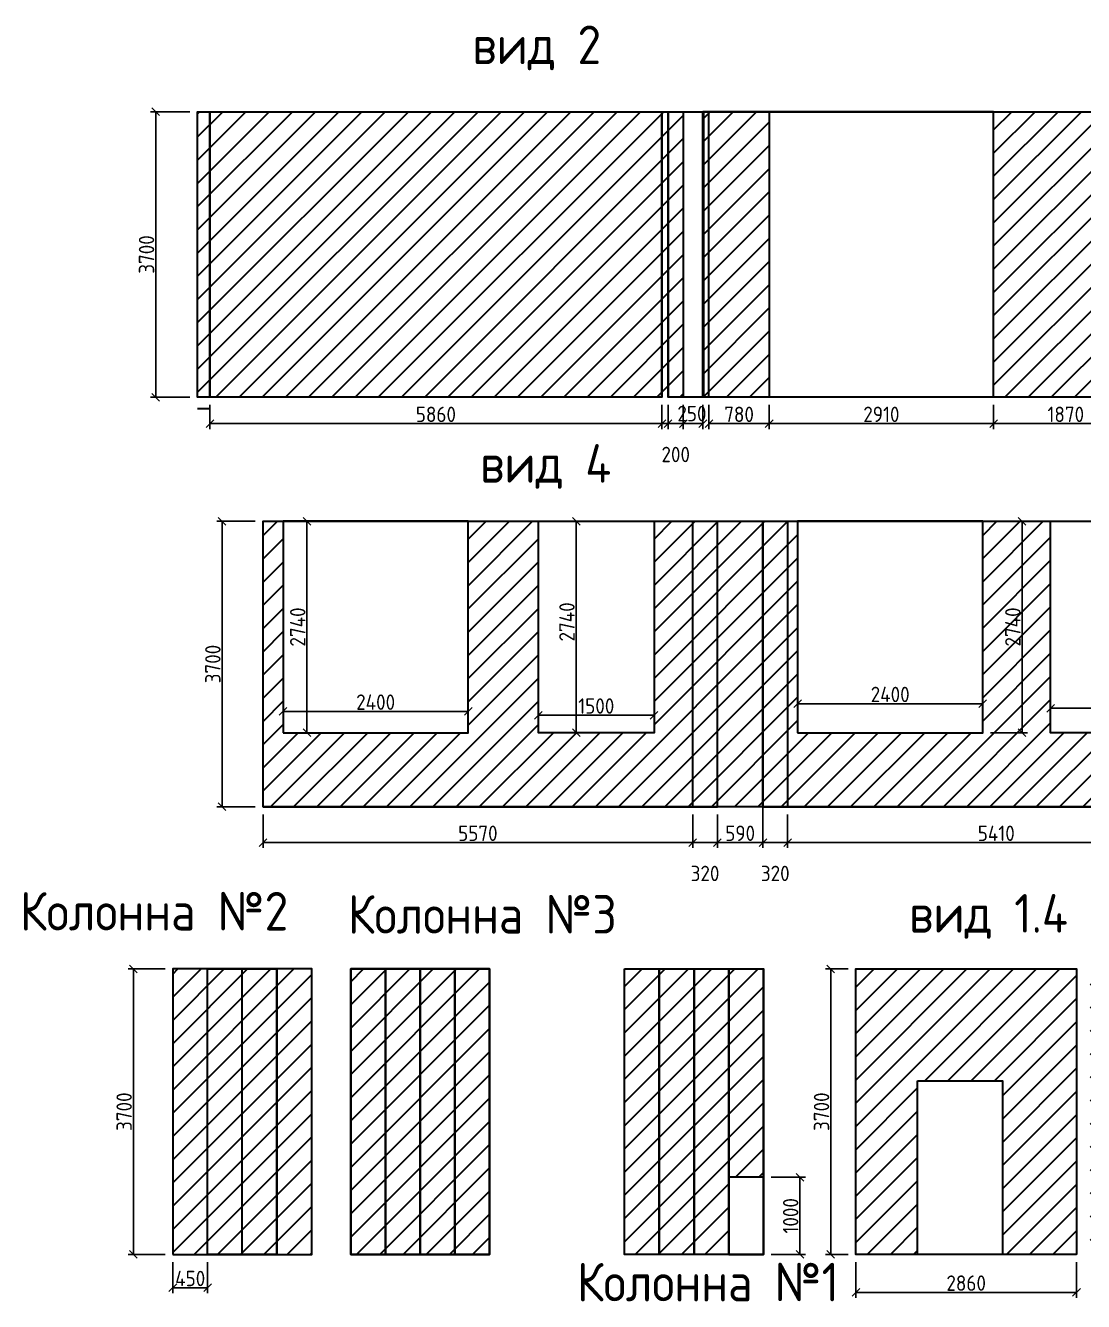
# Model space of a CAD drawing. Header units: millimetres. Extents: x -24360 to 609566, y -391049 to 148426.
# Drawn here: x 293641 to 307356, y -230648 to -214110 of the extents above; entities that cross this region are included whole.
import ezdxf

# ---------------------------------------------------------------- set-up
doc = ezdxf.new("R2010")
doc.units = ezdxf.units.MM
doc.layers.get('Defpoints').update_dxf_attribs({"color": 140})
for name, color, linetype, lineweight in [('осново', 7, 'Continuous', 30), ('Уголки', 1, 'Continuous', 30), ('Штриховка', 7, 'Continuous', 30)]:
    doc.layers.add(name, color=color, linetype=linetype, lineweight=lineweight)
doc.styles.add('СПДС', font='isocpeur.ttf', dxfattribs={"width": 0.9})
doc.dimstyles.new('Размера А3', dxfattribs={"dimtxt": 200, "dimasz": 100, "dimexe": 70, "dimexo": 100, "dimgap": 20, "dimtad": 1, "dimdec": 0, "dimrnd": 10, "dimzin": 0, "dimdsep": 46, "dimtxsty": 'СПДС', "dimblk": 'ARROWHEAD_6', "dimcen": 1, "dimclrd": 256, "dimclre": 256, "dimclrt": 256, "dimazin": 0, "dimtfac": 1, "dimtdec": 0, "dimtmove": 2, "dimatfit": 3, "dimfxl": 1, "dimtolj": 1, "dimtzin": 0, "dimarcsym": 0})

# ---------------------------------------------------------------- blocks, each defined once
blk = doc.blocks.new('ARROWHEAD_6')
at = {"color": 0, "linetype": 'Continuous'}
for p, q in [((0, 0), (-1, 0)), ((-0.5, -0.5), (0.5, 0.5))]:
    blk.add_line(p, q, dxfattribs=at)
blk = doc.blocks.new('*D738')
at = {"lineweight": -2, "transparency": 16777216}
for p, q in [((296031, -219028), (296031, -219340)), ((301891, -219028), (301891, -219340)), ((296131, -219270), (301791, -219270))]:
    blk.add_line(p, q, dxfattribs=at)
at = {"layer": 'Defpoints', "color": 0, "lineweight": 15, "transparency": 16777216}
for p in [(296031, -218928), (301891, -218928), (301891, -219270)]:
    blk.add_point(p, dxfattribs=at)
at = {"lineweight": -2, "transparency": 16777216, "xscale": 100, "yscale": 100, "zscale": 100, "rotation": 180}
blk.add_blockref('ARROWHEAD_6', (296031, -219270), dxfattribs=at)
at = {"lineweight": -2, "transparency": 16777216, "xscale": 100, "yscale": 100, "zscale": 100}
blk.add_blockref('ARROWHEAD_6', (301891, -219270), dxfattribs=at)
at = {"transparency": 16777216, "insert": (298961, -219150), "char_height": 200, "attachment_point": 5, "style": 'СПДС'}
blk.add_mtext('\\A1;5860', dxfattribs=at)
blk = doc.blocks.new('*D739')
at = {"lineweight": -2, "transparency": 16777216}
for p, q in [((301971, -219028), (301971, -219340)), ((302168, -219028), (302168, -219340)), ((301871, -219270), (301771, -219270)), ((301971, -219270), (302168, -219270)), ((302268, -219270), (302368, -219270))]:
    blk.add_line(p, q, dxfattribs=at)
at = {"layer": 'Defpoints', "color": 0, "lineweight": 15, "transparency": 16777216}
for p in [(301971, -218928), (302168, -218928), (302168, -219270)]:
    blk.add_point(p, dxfattribs=at)
at = {"lineweight": -2, "transparency": 16777216, "xscale": 100, "yscale": 100, "zscale": 100}
blk.add_blockref('ARROWHEAD_6', (301971, -219270), dxfattribs=at)
at = {"lineweight": -2, "transparency": 16777216, "xscale": 100, "yscale": 100, "zscale": 100, "rotation": 180}
blk.add_blockref('ARROWHEAD_6', (302168, -219270), dxfattribs=at)
at = {"transparency": 16777216, "insert": (302070, -219670), "char_height": 200, "attachment_point": 5, "style": 'СПДС'}
blk.add_mtext('\\A1;200', dxfattribs=at)
blk = doc.blocks.new('*D740')
at = {"lineweight": -2, "transparency": 16777216}
for p, q in [((302168, -219028), (302168, -219340)), ((302421, -219028), (302421, -219340)), ((302268, -219270), (302321, -219270))]:
    blk.add_line(p, q, dxfattribs=at)
at = {"layer": 'Defpoints', "color": 0, "lineweight": 15, "transparency": 16777216}
for p in [(302168, -218928), (302421, -218928), (302421, -219270)]:
    blk.add_point(p, dxfattribs=at)
at = {"lineweight": -2, "transparency": 16777216, "xscale": 100, "yscale": 100, "zscale": 100, "rotation": 180}
blk.add_blockref('ARROWHEAD_6', (302168, -219270), dxfattribs=at)
at = {"lineweight": -2, "transparency": 16777216, "xscale": 100, "yscale": 100, "zscale": 100}
blk.add_blockref('ARROWHEAD_6', (302421, -219270), dxfattribs=at)
at = {"transparency": 16777216, "insert": (302280, -219140), "char_height": 200, "attachment_point": 5, "style": 'СПДС'}
blk.add_mtext('\\A1;250', dxfattribs=at)
blk = doc.blocks.new('*D741')
at = {"lineweight": -2, "transparency": 16777216}
for p, q in [((302501, -219028), (302501, -219340)), ((303281, -219028), (303281, -219340)), ((302601, -219270), (303181, -219270))]:
    blk.add_line(p, q, dxfattribs=at)
at = {"layer": 'Defpoints', "color": 0, "lineweight": 15, "transparency": 16777216}
for p in [(302501, -218928), (303281, -218928), (303281, -219270)]:
    blk.add_point(p, dxfattribs=at)
at = {"lineweight": -2, "transparency": 16777216, "xscale": 100, "yscale": 100, "zscale": 100, "rotation": 180}
blk.add_blockref('ARROWHEAD_6', (302501, -219270), dxfattribs=at)
at = {"lineweight": -2, "transparency": 16777216, "xscale": 100, "yscale": 100, "zscale": 100}
blk.add_blockref('ARROWHEAD_6', (303281, -219270), dxfattribs=at)
at = {"transparency": 16777216, "insert": (302891, -219150), "char_height": 200, "attachment_point": 5, "style": 'СПДС'}
blk.add_mtext('\\A1;780', dxfattribs=at)
blk = doc.blocks.new('*D742')
at = {"lineweight": -2, "transparency": 16777216}
for p, q in [((303281, -219028), (303281, -219340)), ((306191, -219028), (306191, -219340)), ((303381, -219270), (306091, -219270))]:
    blk.add_line(p, q, dxfattribs=at)
at = {"layer": 'Defpoints', "color": 0, "lineweight": 15, "transparency": 16777216}
for p in [(303281, -218928), (306191, -218928), (306191, -219270)]:
    blk.add_point(p, dxfattribs=at)
at = {"lineweight": -2, "transparency": 16777216, "xscale": 100, "yscale": 100, "zscale": 100, "rotation": 180}
blk.add_blockref('ARROWHEAD_6', (303281, -219270), dxfattribs=at)
at = {"lineweight": -2, "transparency": 16777216, "xscale": 100, "yscale": 100, "zscale": 100}
blk.add_blockref('ARROWHEAD_6', (306191, -219270), dxfattribs=at)
at = {"transparency": 16777216, "insert": (304736, -219150), "char_height": 200, "attachment_point": 5, "style": 'СПДС'}
blk.add_mtext('\\A1;2910', dxfattribs=at)
blk = doc.blocks.new('*D743')
at = {"lineweight": -2, "transparency": 16777216}
for p, q in [((295771, -215228), (295260, -215228)), ((295330, -218828), (295330, -215328)), ((295771, -218928), (295260, -218928))]:
    blk.add_line(p, q, dxfattribs=at)
at = {"layer": 'Defpoints', "color": 0, "lineweight": 15, "transparency": 16777216}
for p in [(295330, -215228), (295871, -215228), (295871, -218928)]:
    blk.add_point(p, dxfattribs=at)
at = {"lineweight": -2, "transparency": 16777216, "xscale": 100, "yscale": 100, "zscale": 100}
for p, rotation in [((295330, -215228), 90), ((295330, -218928), 270)]:
    blk.add_blockref('ARROWHEAD_6', p, dxfattribs=dict(at, rotation=rotation))
at = {"transparency": 16777216, "insert": (295210, -217078), "char_height": 200, "attachment_point": 5, "rotation": 90, "style": 'СПДС'}
blk.add_mtext('\\A1;3700', dxfattribs=at)
blk = doc.blocks.new('*D745')
at = {"lineweight": -2, "transparency": 16777216}
for p, q in [((306191, -219028), (306191, -219340)), ((308061, -219028), (308061, -219340)), ((306291, -219270), (307961, -219270))]:
    blk.add_line(p, q, dxfattribs=at)
at = {"layer": 'Defpoints', "color": 0, "lineweight": 15, "transparency": 16777216}
for p in [(306191, -218928), (308061, -218928), (308061, -219270)]:
    blk.add_point(p, dxfattribs=at)
at = {"lineweight": -2, "transparency": 16777216, "xscale": 100, "yscale": 100, "zscale": 100, "rotation": 180}
blk.add_blockref('ARROWHEAD_6', (306191, -219270), dxfattribs=at)
at = {"lineweight": -2, "transparency": 16777216, "xscale": 100, "yscale": 100, "zscale": 100}
blk.add_blockref('ARROWHEAD_6', (308061, -219270), dxfattribs=at)
at = {"transparency": 16777216, "insert": (307126, -219150), "char_height": 200, "attachment_point": 5, "style": 'СПДС'}
blk.add_mtext('\\A1;1870', dxfattribs=at)
blk = doc.blocks.new('*D758')
at = {"lineweight": -2, "transparency": 16777216}
for p, q in [((296620, -220536), (296120, -220536)), ((296190, -220636), (296190, -224136)), ((296620, -224236), (296120, -224236))]:
    blk.add_line(p, q, dxfattribs=at)
at = {"layer": 'Defpoints', "color": 0, "lineweight": 15, "transparency": 16777216}
for p in [(296720, -220536), (296190, -224236), (296720, -224236)]:
    blk.add_point(p, dxfattribs=at)
at = {"lineweight": -2, "transparency": 16777216, "xscale": 100, "yscale": 100, "zscale": 100}
for p, rotation in [((296190, -220536), 90), ((296190, -224236), 270)]:
    blk.add_blockref('ARROWHEAD_6', p, dxfattribs=dict(at, rotation=rotation))
at = {"transparency": 16777216, "insert": (296070, -222386), "char_height": 200, "attachment_point": 5, "rotation": 90, "style": 'СПДС'}
blk.add_mtext('\\A1;3700', dxfattribs=at)
blk = doc.blocks.new('*D759')
at = {"lineweight": -2, "transparency": 16777216}
for p, q in [((296720, -224336), (296720, -224770)), ((302290, -224336), (302290, -224770)), ((296820, -224700), (302190, -224700))]:
    blk.add_line(p, q, dxfattribs=at)
at = {"layer": 'Defpoints', "color": 0, "lineweight": 15, "transparency": 16777216}
for p in [(296720, -224236), (302290, -224236), (302290, -224700)]:
    blk.add_point(p, dxfattribs=at)
at = {"lineweight": -2, "transparency": 16777216, "xscale": 100, "yscale": 100, "zscale": 100, "rotation": 180}
blk.add_blockref('ARROWHEAD_6', (296720, -224700), dxfattribs=at)
at = {"lineweight": -2, "transparency": 16777216, "xscale": 100, "yscale": 100, "zscale": 100}
blk.add_blockref('ARROWHEAD_6', (302290, -224700), dxfattribs=at)
at = {"transparency": 16777216, "insert": (299505, -224580), "char_height": 200, "attachment_point": 5, "style": 'СПДС'}
blk.add_mtext('\\A1;5570', dxfattribs=at)
blk = doc.blocks.new('*D760')
at = {"lineweight": -2, "transparency": 16777216}
for p, q in [((302290, -224336), (302290, -224770)), ((302610, -224336), (302610, -224770)), ((302390, -224700), (302510, -224700))]:
    blk.add_line(p, q, dxfattribs=at)
at = {"layer": 'Defpoints', "color": 0, "lineweight": 15, "transparency": 16777216}
for p in [(302290, -224236), (302610, -224236), (302610, -224700)]:
    blk.add_point(p, dxfattribs=at)
at = {"lineweight": -2, "transparency": 16777216, "xscale": 100, "yscale": 100, "zscale": 100, "rotation": 180}
blk.add_blockref('ARROWHEAD_6', (302290, -224700), dxfattribs=at)
at = {"lineweight": -2, "transparency": 16777216, "xscale": 100, "yscale": 100, "zscale": 100}
blk.add_blockref('ARROWHEAD_6', (302610, -224700), dxfattribs=at)
at = {"transparency": 16777216, "insert": (302450, -225100), "char_height": 200, "attachment_point": 5, "style": 'СПДС'}
blk.add_mtext('\\A1;320', dxfattribs=at)
blk = doc.blocks.new('*D761')
at = {"lineweight": -2, "transparency": 16777216}
for p, q in [((302610, -224336), (302610, -224770)), ((303200, -224336), (303200, -224770)), ((302710, -224700), (303100, -224700))]:
    blk.add_line(p, q, dxfattribs=at)
at = {"layer": 'Defpoints', "color": 0, "lineweight": 15, "transparency": 16777216}
for p in [(302610, -224236), (303200, -224236), (303200, -224700)]:
    blk.add_point(p, dxfattribs=at)
at = {"lineweight": -2, "transparency": 16777216, "xscale": 100, "yscale": 100, "zscale": 100, "rotation": 180}
blk.add_blockref('ARROWHEAD_6', (302610, -224700), dxfattribs=at)
at = {"lineweight": -2, "transparency": 16777216, "xscale": 100, "yscale": 100, "zscale": 100}
blk.add_blockref('ARROWHEAD_6', (303200, -224700), dxfattribs=at)
at = {"transparency": 16777216, "insert": (302905, -224580), "char_height": 200, "attachment_point": 5, "style": 'СПДС'}
blk.add_mtext('\\A1;590', dxfattribs=at)
blk = doc.blocks.new('*D762')
at = {"lineweight": -2, "transparency": 16777216}
for p, q in [((303200, -220636), (303200, -224770)), ((303520, -224336), (303520, -224770)), ((303300, -224700), (303420, -224700))]:
    blk.add_line(p, q, dxfattribs=at)
at = {"layer": 'Defpoints', "color": 0, "lineweight": 15, "transparency": 16777216}
for p in [(303200, -220536), (303520, -224236), (303520, -224700)]:
    blk.add_point(p, dxfattribs=at)
at = {"lineweight": -2, "transparency": 16777216, "xscale": 100, "yscale": 100, "zscale": 100, "rotation": 180}
blk.add_blockref('ARROWHEAD_6', (303200, -224700), dxfattribs=at)
at = {"lineweight": -2, "transparency": 16777216, "xscale": 100, "yscale": 100, "zscale": 100}
blk.add_blockref('ARROWHEAD_6', (303520, -224700), dxfattribs=at)
at = {"transparency": 16777216, "insert": (303360, -225100), "char_height": 200, "attachment_point": 5, "style": 'СПДС'}
blk.add_mtext('\\A1;320', dxfattribs=at)
blk = doc.blocks.new('*D763')
at = {"lineweight": -2, "transparency": 16777216}
for p, q in [((303520, -224336), (303520, -224770)), ((308930, -224336), (308930, -224770)), ((303620, -224700), (308830, -224700))]:
    blk.add_line(p, q, dxfattribs=at)
at = {"layer": 'Defpoints', "color": 0, "lineweight": 15, "transparency": 16777216}
for p in [(303520, -224236), (308930, -224236), (308930, -224700)]:
    blk.add_point(p, dxfattribs=at)
at = {"lineweight": -2, "transparency": 16777216, "xscale": 100, "yscale": 100, "zscale": 100, "rotation": 180}
blk.add_blockref('ARROWHEAD_6', (303520, -224700), dxfattribs=at)
at = {"lineweight": -2, "transparency": 16777216, "xscale": 100, "yscale": 100, "zscale": 100}
blk.add_blockref('ARROWHEAD_6', (308930, -224700), dxfattribs=at)
at = {"transparency": 16777216, "insert": (306225, -224580), "char_height": 200, "attachment_point": 5, "style": 'СПДС'}
blk.add_mtext('\\A1;5410', dxfattribs=at)
blk = doc.blocks.new('*D772')
at = {"lineweight": -2, "transparency": 16777216}
for p, q in [((296980, -223176), (296980, -222930)), ((299380, -223176), (299380, -222930)), ((297080, -223000), (299280, -223000))]:
    blk.add_line(p, q, dxfattribs=at)
at = {"layer": 'Defpoints', "color": 0, "lineweight": 15, "transparency": 16777216}
for p in [(299380, -223000), (296980, -223276), (299380, -223276)]:
    blk.add_point(p, dxfattribs=at)
at = {"lineweight": -2, "transparency": 16777216, "xscale": 100, "yscale": 100, "zscale": 100, "rotation": 180}
blk.add_blockref('ARROWHEAD_6', (296980, -223000), dxfattribs=at)
at = {"lineweight": -2, "transparency": 16777216, "xscale": 100, "yscale": 100, "zscale": 100}
blk.add_blockref('ARROWHEAD_6', (299380, -223000), dxfattribs=at)
at = {"transparency": 16777216, "insert": (298180, -222880), "char_height": 200, "attachment_point": 5, "style": 'СПДС'}
blk.add_mtext('\\A1;2400', dxfattribs=at)
blk = doc.blocks.new('*D773')
at = {"lineweight": -2, "transparency": 16777216}
for p, q in [((297080, -220536), (297360, -220536)), ((297290, -223176), (297290, -220636)), ((297080, -223276), (297360, -223276))]:
    blk.add_line(p, q, dxfattribs=at)
at = {"layer": 'Defpoints', "color": 0, "lineweight": 15, "transparency": 16777216}
for p in [(296980, -220536), (297290, -220536), (296980, -223276)]:
    blk.add_point(p, dxfattribs=at)
at = {"lineweight": -2, "transparency": 16777216, "xscale": 100, "yscale": 100, "zscale": 100}
for p, rotation in [((297290, -220536), 90), ((297290, -223276), 270)]:
    blk.add_blockref('ARROWHEAD_6', p, dxfattribs=dict(at, rotation=rotation))
at = {"transparency": 16777216, "insert": (297170, -221906), "char_height": 200, "attachment_point": 5, "rotation": 90, "style": 'СПДС'}
blk.add_mtext('\\A1;2740', dxfattribs=at)
blk = doc.blocks.new('*D774')
at = {"lineweight": -2, "transparency": 16777216}
for p, q in [((300290, -223176), (300290, -222980)), ((300390, -223050), (301690, -223050)), ((301790, -223176), (301790, -222980))]:
    blk.add_line(p, q, dxfattribs=at)
at = {"layer": 'Defpoints', "color": 0, "lineweight": 15, "transparency": 16777216}
for p in [(301790, -223050), (300290, -223276), (301790, -223276)]:
    blk.add_point(p, dxfattribs=at)
at = {"lineweight": -2, "transparency": 16777216, "xscale": 100, "yscale": 100, "zscale": 100, "rotation": 180}
blk.add_blockref('ARROWHEAD_6', (300290, -223050), dxfattribs=at)
at = {"lineweight": -2, "transparency": 16777216, "xscale": 100, "yscale": 100, "zscale": 100}
blk.add_blockref('ARROWHEAD_6', (301790, -223050), dxfattribs=at)
at = {"transparency": 16777216, "insert": (301040, -222930), "char_height": 200, "attachment_point": 5, "style": 'СПДС'}
blk.add_mtext('\\A1;1500', dxfattribs=at)
blk = doc.blocks.new('*D775')
at = {"lineweight": -2, "transparency": 16777216}
for p, q in [((300390, -220536), (300850, -220536)), ((300780, -220636), (300780, -223176)), ((300390, -223276), (300850, -223276))]:
    blk.add_line(p, q, dxfattribs=at)
at = {"layer": 'Defpoints', "color": 0, "lineweight": 15, "transparency": 16777216}
for p in [(300290, -220536), (300290, -223276), (300780, -223276)]:
    blk.add_point(p, dxfattribs=at)
at = {"lineweight": -2, "transparency": 16777216, "xscale": 100, "yscale": 100, "zscale": 100}
for p, rotation in [((300780, -220536), 90), ((300780, -223276), 270)]:
    blk.add_blockref('ARROWHEAD_6', p, dxfattribs=dict(at, rotation=rotation))
at = {"transparency": 16777216, "insert": (300660, -221840), "char_height": 200, "attachment_point": 5, "rotation": 90, "style": 'СПДС'}
blk.add_mtext('\\A1;2740', dxfattribs=at)
blk = doc.blocks.new('*D776')
at = {"lineweight": -2, "transparency": 16777216}
for p, q in [((303650, -223176), (303650, -222830)), ((303750, -222900), (305950, -222900)), ((306050, -223176), (306050, -222830))]:
    blk.add_line(p, q, dxfattribs=at)
at = {"layer": 'Defpoints', "color": 0, "lineweight": 15, "transparency": 16777216}
for p in [(306050, -222900), (303650, -223276), (306050, -223276)]:
    blk.add_point(p, dxfattribs=at)
at = {"lineweight": -2, "transparency": 16777216, "xscale": 100, "yscale": 100, "zscale": 100, "rotation": 180}
blk.add_blockref('ARROWHEAD_6', (303650, -222900), dxfattribs=at)
at = {"lineweight": -2, "transparency": 16777216, "xscale": 100, "yscale": 100, "zscale": 100}
blk.add_blockref('ARROWHEAD_6', (306050, -222900), dxfattribs=at)
at = {"transparency": 16777216, "insert": (304850, -222780), "char_height": 200, "attachment_point": 5, "style": 'СПДС'}
blk.add_mtext('\\A1;2400', dxfattribs=at)
blk = doc.blocks.new('*D777')
at = {"lineweight": -2, "transparency": 16777216}
for p, q in [((306930, -223176), (306930, -222890)), ((308430, -223176), (308430, -222890)), ((307030, -222960), (308330, -222960))]:
    blk.add_line(p, q, dxfattribs=at)
at = {"layer": 'Defpoints', "color": 0, "lineweight": 15, "transparency": 16777216}
for p in [(308430, -222960), (306930, -223276), (308430, -223276)]:
    blk.add_point(p, dxfattribs=at)
at = {"lineweight": -2, "transparency": 16777216, "xscale": 100, "yscale": 100, "zscale": 100, "rotation": 180}
blk.add_blockref('ARROWHEAD_6', (306930, -222960), dxfattribs=at)
at = {"lineweight": -2, "transparency": 16777216, "xscale": 100, "yscale": 100, "zscale": 100}
blk.add_blockref('ARROWHEAD_6', (308430, -222960), dxfattribs=at)
at = {"transparency": 16777216, "insert": (307680, -222840), "char_height": 200, "attachment_point": 5, "style": 'СПДС'}
blk.add_mtext('\\A1;1500', dxfattribs=at)
blk = doc.blocks.new('*D778')
at = {"lineweight": -2, "transparency": 16777216}
for p, q in [((306150, -220536), (306630, -220536)), ((306560, -220636), (306560, -223176)), ((306150, -223276), (306630, -223276))]:
    blk.add_line(p, q, dxfattribs=at)
at = {"layer": 'Defpoints', "color": 0, "lineweight": 15, "transparency": 16777216}
for p in [(306050, -220536), (306050, -223276), (306560, -223276)]:
    blk.add_point(p, dxfattribs=at)
at = {"lineweight": -2, "transparency": 16777216, "xscale": 100, "yscale": 100, "zscale": 100}
for p, rotation in [((306560, -220536), 90), ((306560, -223276), 270)]:
    blk.add_blockref('ARROWHEAD_6', p, dxfattribs=dict(at, rotation=rotation))
at = {"transparency": 16777216, "insert": (306440, -221906), "char_height": 200, "attachment_point": 5, "rotation": 90, "style": 'СПДС'}
blk.add_mtext('\\A1;2740', dxfattribs=at)
blk = doc.blocks.new('*D785')
at = {"lineweight": -2, "transparency": 16777216}
for p, q in [((295551, -230138), (295551, -230540)), ((296001, -230138), (296001, -230540)), ((295651, -230470), (295901, -230470))]:
    blk.add_line(p, q, dxfattribs=at)
at = {"layer": 'Defpoints', "color": 0, "lineweight": 15, "transparency": 16777216}
for p in [(295551, -230038), (296001, -230038), (296001, -230470)]:
    blk.add_point(p, dxfattribs=at)
at = {"lineweight": -2, "transparency": 16777216, "xscale": 100, "yscale": 100, "zscale": 100, "rotation": 180}
blk.add_blockref('ARROWHEAD_6', (295551, -230470), dxfattribs=at)
at = {"lineweight": -2, "transparency": 16777216, "xscale": 100, "yscale": 100, "zscale": 100}
blk.add_blockref('ARROWHEAD_6', (296001, -230470), dxfattribs=at)
at = {"transparency": 16777216, "insert": (295776, -230350), "char_height": 200, "attachment_point": 5, "style": 'СПДС'}
blk.add_mtext('\\A1;450', dxfattribs=at)
blk = doc.blocks.new('*D786')
at = {"lineweight": -2, "transparency": 16777216}
for p, q in [((295451, -226338), (294970, -226338)), ((295040, -226438), (295040, -229938)), ((295451, -230038), (294970, -230038))]:
    blk.add_line(p, q, dxfattribs=at)
at = {"layer": 'Defpoints', "color": 0, "lineweight": 15, "transparency": 16777216}
for p in [(295551, -226338), (295040, -230038), (295551, -230038)]:
    blk.add_point(p, dxfattribs=at)
at = {"lineweight": -2, "transparency": 16777216, "xscale": 100, "yscale": 100, "zscale": 100}
for p, rotation in [((295040, -226338), 90), ((295040, -230038), 270)]:
    blk.add_blockref('ARROWHEAD_6', p, dxfattribs=dict(at, rotation=rotation))
at = {"transparency": 16777216, "insert": (294920, -228188), "char_height": 200, "attachment_point": 5, "rotation": 90, "style": 'СПДС'}
blk.add_mtext('\\A1;3700', dxfattribs=at)
blk = doc.blocks.new('*D787')
at = {"lineweight": -2, "transparency": 16777216}
for p, q in [((303307, -229038), (303750, -229038)), ((303680, -229138), (303680, -229938)), ((303307, -230038), (303750, -230038))]:
    blk.add_line(p, q, dxfattribs=at)
at = {"layer": 'Defpoints', "color": 0, "lineweight": 15, "transparency": 16777216}
for p in [(303207, -229038), (303207, -230038), (303680, -230038)]:
    blk.add_point(p, dxfattribs=at)
at = {"lineweight": -2, "transparency": 16777216, "xscale": 100, "yscale": 100, "zscale": 100}
for p, rotation in [((303680, -229038), 90), ((303680, -230038), 270)]:
    blk.add_blockref('ARROWHEAD_6', p, dxfattribs=dict(at, rotation=rotation))
at = {"transparency": 16777216, "insert": (303560, -229538), "char_height": 200, "attachment_point": 5, "rotation": 90, "style": 'СПДС'}
blk.add_mtext('\\A1;1000', dxfattribs=at)
blk = doc.blocks.new('*D788')
at = {"lineweight": -2, "transparency": 16777216}
for p, q in [((304405, -230138), (304405, -230600)), ((307265, -230138), (307265, -230600)), ((304505, -230530), (307165, -230530))]:
    blk.add_line(p, q, dxfattribs=at)
at = {"layer": 'Defpoints', "color": 0, "lineweight": 15, "transparency": 16777216}
for p in [(304405, -230038), (307265, -230038), (307265, -230530)]:
    blk.add_point(p, dxfattribs=at)
at = {"lineweight": -2, "transparency": 16777216, "xscale": 100, "yscale": 100, "zscale": 100, "rotation": 180}
blk.add_blockref('ARROWHEAD_6', (304405, -230530), dxfattribs=at)
at = {"lineweight": -2, "transparency": 16777216, "xscale": 100, "yscale": 100, "zscale": 100}
blk.add_blockref('ARROWHEAD_6', (307265, -230530), dxfattribs=at)
at = {"transparency": 16777216, "insert": (305835, -230410), "char_height": 200, "attachment_point": 5, "style": 'СПДС'}
blk.add_mtext('\\A1;2860', dxfattribs=at)
blk = doc.blocks.new('*D794')
at = {"lineweight": -2, "transparency": 16777216}
for p, q in [((304305, -226338), (304010, -226338)), ((304080, -229938), (304080, -226438)), ((304305, -230038), (304010, -230038))]:
    blk.add_line(p, q, dxfattribs=at)
at = {"layer": 'Defpoints', "color": 0, "lineweight": 15, "transparency": 16777216}
for p in [(304080, -226338), (304405, -226338), (304405, -230038)]:
    blk.add_point(p, dxfattribs=at)
at = {"lineweight": -2, "transparency": 16777216, "xscale": 100, "yscale": 100, "zscale": 100}
for p, rotation in [((304080, -226338), 90), ((304080, -230038), 270)]:
    blk.add_blockref('ARROWHEAD_6', p, dxfattribs=dict(at, rotation=rotation))
at = {"transparency": 16777216, "insert": (303960, -228188), "char_height": 200, "attachment_point": 5, "rotation": 90, "style": 'СПДС'}
blk.add_mtext('\\A1;3700', dxfattribs=at)

msp = doc.modelspace()

# ---------------------------------------------------------------- hatches: boundary and pattern name
at = {"layer": 'Штриховка'}
h = msp.add_hatch(dxfattribs=at)
h.set_pattern_fill('ANSI31', color=3, scale=67)
h.paths.add_polyline_path([(322490.216, -220536.198), (321700.216, -220536.198), (321700.216, -223276.198), (320200.216, -223276.198), (320200.216, -220536.198), (319320.216, -220536.198), (319320.216, -223276.198), (316920.216, -223276.198), (316920.216, -220536.198), (316790.216, -220536.198), (316790.216, -224236.198), (322490.216, -224236.198)])
h.paths.add_polyline_path([(315560.216, -220536.198), (315070.216, -220536.198), (315070.216, -223276.198), (313570.216, -223276.198), (313570.216, -220536.198), (312690.216, -220536.198), (312690.216, -223276.198), (310290.216, -223276.198), (310290.216, -220536.198), (310160.216, -220536.198), (310160.216, -224236.198), (315560.216, -224236.198)])
h.paths.add_polyline_path([(308930.216, -220536.198), (308430.216, -220536.198), (308430.216, -223276.198), (306930.216, -223276.198), (306930.216, -220536.198), (306050.216, -220536.198), (306050.216, -223276.198), (303650.216, -223276.198), (303650.216, -220536.198), (303520.216, -220536.198), (303520.216, -224236.198), (308930.216, -224236.198)])
h.paths.add_polyline_path([(302290.216, -220536.198), (301790.216, -220536.198), (301790.216, -223276.198), (300290.216, -223276.198), (300290.216, -220536.198), (299380.216, -220536.198), (299380.216, -223276.198), (296980.216, -223276.198), (296980.216, -220536.198), (296720.216, -220536.198), (296720.216, -224236.198), (302290.216, -224236.198)])
h.paths.add_polyline_path([(291721.525, -220536.198), (291521.525, -220536.198), (291521.525, -220236.198), (279371.525, -220236.198), (279371.525, -224236.198), (281131.525, -224236.198), (281131.525, -222036.198), (282231.525, -222036.198), (282231.525, -224236.198), (291721.525, -224236.198)])
h.paths.add_polyline_path([(285501.525, -215227.627), (281061.525, -215227.627), (281061.525, -218927.627), (285501.525, -218927.627)])
h.paths.add_polyline_path([(291951.525, -215227.627), (286111.525, -215227.627), (286111.525, -218927.627), (291951.525, -218927.627)])
h.paths.add_polyline_path([(280061.525, -215227.627), (279761.525, -215227.627), (279761.525, -218927.627), (280061.525, -218927.627)])
h.paths.add_polyline_path([(301891.155, -215227.627), (295871.155, -215227.627), (295871.155, -218927.627), (301891.155, -218927.627)])
h.paths.add_polyline_path([(303281.155, -215227.627), (302501.155, -215227.627), (302501.155, -218927.627), (303281.155, -218927.627)])
h.paths.add_polyline_path([(308061.155, -215227.627), (306191.155, -215227.627), (306191.155, -218927.627), (308061.155, -218927.627)])
h.paths.add_polyline_path([(309481.155, -215227.627), (308711.155, -215227.627), (308711.155, -218927.627), (309481.155, -218927.627)])
h.paths.add_polyline_path([(314281.155, -215227.627), (312381.155, -215227.627), (312381.155, -218927.627), (314281.155, -218927.627)])
h.paths.add_polyline_path([(320581.155, -214927.627), (314931.155, -214927.627), (314931.155, -218927.627), (320581.155, -218927.627)])
h.paths.add_polyline_path([(324244.941, -228919.425), (318624.941, -228919.425), (318624.941, -229919.425), (324244.941, -229919.425)])
h.paths.add_polyline_path([(317439.532, -228919.425), (311819.532, -228919.425), (311819.532, -229919.425), (317439.532, -229919.425)])
h.paths.add_polyline_path([(310305.767, -226338.286), (307445.767, -226338.286), (307445.767, -230038.286), (308405.767, -230038.286), (308405.767, -227788.286), (309505.767, -227788.286), (309505.767, -230038.286), (310305.767, -230038.286)])
h.paths.add_polyline_path([(307265.497, -226338.286), (304405.497, -226338.286), (304405.497, -230038.286), (305205.497, -230038.286), (305205.497, -227788.286), (306305.497, -227788.286), (306305.497, -230038.286), (307265.497, -230038.286)])
h.paths.add_polyline_path([(303207.302, -226338.286), (302757.302, -226338.286), (302757.302, -229038.286), (303207.302, -229038.286)])
h.paths.add_polyline_path([(302757.302, -226338.286), (302307.302, -226338.286), (302307.302, -230038.286), (302757.302, -230038.286), (302757.302, -229038.286)])
h.paths.add_polyline_path([(302307.302, -226338.286), (301857.302, -226338.286), (301857.302, -230038.286), (302307.302, -230038.286)])
h.paths.add_polyline_path([(301857.302, -226338.286), (301407.302, -226338.286), (301407.302, -230038.286), (301857.302, -230038.286)])
h.paths.add_polyline_path([(299657.94, -226338.286), (299207.94, -226338.286), (299207.94, -230038.286), (299657.94, -230038.286)])
h.paths.add_polyline_path([(299207.94, -226338.286), (298757.94, -226338.286), (298757.94, -230038.286), (299207.94, -230038.286)])
h.paths.add_polyline_path([(298757.94, -226338.286), (298307.94, -226338.286), (298307.94, -230038.286), (298757.94, -230038.286)])
h.paths.add_polyline_path([(298307.94, -226338.286), (297857.94, -226338.286), (297857.94, -230038.286), (298307.94, -230038.286)])
h.paths.add_polyline_path([(297350.89, -226338.286), (296900.89, -226338.286), (296900.89, -230038.286), (297350.89, -230038.286)])
h.paths.add_polyline_path([(296900.89, -226338.286), (296450.89, -226338.286), (296450.89, -230038.286), (296900.89, -230038.286)])
h.paths.add_polyline_path([(296450.89, -226338.286), (296000.89, -226338.286), (296000.89, -230038.286), (296450.89, -230038.286)])
h.paths.add_polyline_path([(296000.89, -226338.286), (295550.89, -226338.286), (295550.89, -230038.286), (296000.89, -230038.286)])
h.paths.add_polyline_path([(302610.216, -220536.198), (302290.216, -220536.198), (302290.216, -224236.198), (302610.216, -224236.198)])
h.paths.add_polyline_path([(303200.216, -220536.198), (302610.216, -220536.198), (302610.216, -224236.198), (303200.216, -224236.198)])
h.paths.add_polyline_path([(303520.216, -220536.198), (303200.216, -220536.198), (303200.216, -224236.198), (303520.216, -224236.198)])
h.paths.add_polyline_path([(309250.216, -220536.198), (308930.216, -220536.198), (308930.216, -224236.198), (309250.216, -224236.198)])
h.paths.add_polyline_path([(309840.216, -220536.198), (309250.216, -220536.198), (309250.216, -224236.198), (309840.216, -224236.198)])
h.paths.add_polyline_path([(310160.216, -220536.198), (309840.216, -220536.198), (309840.216, -224236.198), (310160.216, -224236.198)])
h.paths.add_polyline_path([(315880.216, -220536.198), (315560.216, -220536.198), (315560.216, -224236.198), (315880.216, -224236.198)])
h.paths.add_polyline_path([(316470.216, -220536.198), (315880.216, -220536.198), (315880.216, -224236.198), (316470.216, -224236.198)])
h.paths.add_polyline_path([(316790.216, -220536.198), (316470.216, -220536.198), (316470.216, -224236.198), (316790.216, -224236.198)])
h.paths.add_polyline_path([(314391.155, -215227.627), (314281.155, -215227.627), (314281.155, -218927.627), (314391.155, -218927.627)])
h.paths.add_polyline_path([(314821.155, -215227.627), (314391.155, -215227.627), (314391.155, -218927.627), (314821.155, -218927.627)])
h.paths.add_polyline_path([(314931.155, -215227.627), (314821.155, -215227.627), (314821.155, -218927.627), (314931.155, -218927.627)])
h.paths.add_polyline_path([(308171.155, -215227.627), (308061.155, -215227.627), (308061.155, -218927.627), (308171.155, -218927.627)])
h.paths.add_polyline_path([(308601.155, -215227.627), (308171.155, -215227.627), (308171.155, -218927.627), (308601.155, -218927.627)])
h.paths.add_polyline_path([(308711.155, -215227.627), (308601.155, -215227.627), (308601.155, -218927.627), (308711.155, -218927.627)])
h.paths.add_polyline_path([(302171.155, -215227.627), (301891.155, -215227.627), (301891.155, -218927.627), (302171.155, -218927.627)])
h.paths.add_polyline_path([(302501.155, -215227.627), (302421.155, -215227.627), (302421.155, -218927.627), (302501.155, -218927.627)])
h.paths.add_polyline_path([(279671.525, -215227.627), (279371.525, -215227.627), (279371.525, -218927.627), (279671.525, -218927.627)])
h.paths.add_polyline_path([(279761.525, -215227.627), (279671.525, -215227.627), (279671.525, -218927.627), (279761.525, -218927.627)])
h.paths.add_polyline_path([(285581.525, -215227.627), (285501.525, -215227.627), (285501.525, -218927.627), (285581.525, -218927.627)])
h.paths.add_polyline_path([(286031.525, -215227.627), (285581.525, -215227.627), (285581.525, -218927.627), (286031.525, -218927.627)])
h.paths.add_polyline_path([(286111.525, -215227.627), (286031.525, -215227.627), (286031.525, -218927.627), (286111.525, -218927.627)])
h.paths.add_polyline_path([(292111.525, -215227.627), (291951.525, -215227.627), (291951.525, -218927.627), (292111.525, -218927.627)])

# ---------------------------------------------------------------- linework, layer by layer
at = {"layer": 'осново'}
for p, q in [((295871.155, -219075.823), (295951.155, -219075.823)), ((295951.155, -219075.823), (296031.155, -219075.823)), ((296720.216, -224236.198), (302290.216, -224236.198)), ((302290.216, -224236.198), (302610.216, -224236.198)), ((303200.216, -224236.198), (302610.216, -224236.198)), ((303200.216, -224236.198), (303520.216, -224236.198)), ((303520.216, -224236.198), (308930.216, -224236.198))]:
    msp.add_line(p, q, dxfattribs=at)
for points in [[(296031.155, -218927.627), (295871.155, -218927.627), (295871.155, -215227.627), (296031.155, -215227.627)], [(296031.155, -215227.627), (301891.155, -215227.627), (301891.155, -218927.627), (296031.155, -218927.627)], [(322490.216, -224236.198), (296720.216, -224236.198), (296720.216, -220536.198), (322490.216, -220536.198)], [(296980.216, -223276.198), (299380.216, -223276.198), (299380.216, -220536.198), (296980.216, -220536.198)], [(300290.216, -220536.198), (301790.216, -220536.198), (301790.216, -223276.198), (300290.216, -223276.198)], [(303520.216, -224236.198), (302290.216, -224236.198), (302290.216, -220536.198), (303520.216, -220536.198)], [(303200.216, -224236.198), (302610.216, -224236.198), (302610.216, -220536.198), (303200.216, -220536.198)], [(303650.216, -223276.198), (306050.216, -223276.198), (306050.216, -220536.198), (303650.216, -220536.198)], [(306930.216, -220536.198), (308430.216, -220536.198), (308430.216, -223276.198), (306930.216, -223276.198)], [(296450.89, -226338.286), (296900.89, -226338.286), (296900.89, -230038.286), (296450.89, -230038.286)], [(297857.94, -226338.286), (298307.94, -226338.286), (298307.94, -230038.286), (297857.94, -230038.286)], [(298307.94, -226338.286), (298757.94, -226338.286), (298757.94, -230038.286), (298307.94, -230038.286)], [(298757.94, -226338.286), (299207.94, -226338.286), (299207.94, -230038.286), (298757.94, -230038.286)], [(299207.94, -226338.286), (299657.94, -226338.286), (299657.94, -230038.286), (299207.94, -230038.286)], [(301407.302, -226338.286), (301857.302, -226338.286), (301857.302, -230038.286), (301407.302, -230038.286)], [(301857.302, -226338.286), (302307.302, -226338.286), (302307.302, -230038.286), (301857.302, -230038.286)], [(302307.302, -226338.286), (302757.302, -226338.286), (302757.302, -230038.286), (302307.302, -230038.286)], [(302757.302, -226338.286), (303207.302, -226338.286), (303207.302, -230038.286), (302757.302, -230038.286)], [(307265.497, -230038.286), (304405.497, -230038.286), (304405.497, -226338.286), (307265.497, -226338.286)], [(305205.497, -227788.286), (306305.497, -227788.286), (306305.497, -230038.286), (305205.497, -230038.286)], [(302757.302, -230038.286), (303207.302, -230038.286), (303207.302, -229038.286), (302757.302, -229038.286)]]:
    msp.add_lwpolyline(points, close=True, dxfattribs=at)
for points in [[(301891.155, -218927.627), (301891.155, -215227.627), (301971.155, -215227.627), (301971.155, -218927.627)], [(320581.155, -215227.627), (320581.155, -218927.627), (301971.155, -218927.627), (301971.155, -215227.627), (314821.155, -215227.627)], [(301971.155, -218927.627), (301971.155, -215227.627), (302168.419, -215227.627), (302168.419, -218927.627)], [(302501.155, -218927.627), (302501.155, -215227.627), (302421.155, -215227.627), (302421.155, -218927.627)], [(306191.155, -218927.627), (306191.155, -215227.627), (302421.155, -215227.627), (302421.155, -218927.627)], [(302421.155, -218927.627), (302421.155, -215227.627), (303281.155, -215227.627), (303281.155, -218927.627)]]:
    msp.add_lwpolyline(points, dxfattribs=at)
at = {"layer": 'Уголки'}
for points in [[(302435.506, -218927.627), (302435.506, -215227.627)], [(301971.155, -218927.627), (301971.155, -215375.823)], [(302610.216, -224236.198), (302610.216, -220536.198)], [(303200.216, -224236.198), (303200.216, -220536.198)], [(296000.89, -230038.286), (296000.89, -226338.286)], [(296450.89, -230038.286), (296450.89, -226338.286)], [(296900.89, -230038.286), (296900.89, -226338.286)], [(297350.89, -230038.286), (297350.89, -226338.286)], [(298307.94, -230038.286), (298307.94, -226338.286)], [(298757.94, -230038.286), (298757.94, -226338.286)], [(299207.94, -230038.286), (299207.94, -226338.286)], [(299657.94, -230038.286), (299657.94, -226338.286)], [(301857.302, -230038.286), (301857.302, -226338.286)], [(302307.302, -230038.286), (302307.302, -226338.286)], [(302757.302, -230038.286), (302757.302, -226338.286)], [(303207.302, -230038.286), (303207.302, -226338.286)]]:
    msp.add_lwpolyline(points, dxfattribs=at)
at = {"layer": 'Штриховка'}
for points in [[(295550.89, -230038.286), (297350.89, -230038.286), (297350.89, -226338.286), (295550.89, -226338.286)], [(296000.89, -226338.286), (296900.89, -226338.286), (296900.89, -230038.286), (296000.89, -230038.286)], [(297857.94, -230038.286), (299657.94, -230038.286), (299657.94, -226338.286), (297857.94, -226338.286)], [(298307.94, -226338.286), (299207.94, -226338.286), (299207.94, -230038.286), (298307.94, -230038.286)]]:
    msp.add_lwpolyline(points, close=True, dxfattribs=at)

# ---------------------------------------------------------------- texts
at = {"layer": 'осново', "char_height": 500, "attachment_point": 1, "style": 'СПДС'}
for s, width, insert in [('вид 2', 3371.81454, (299432.527, -214110.129)), ('вид 4', 2769.04063, (299533.376, -219535.213)), ('Колонна №2', 3740, (293570, -225340)), ('Колонна №3', 3992.06044, (297820, -225380)), ('вид 1.4', 3371.81454, (305094.179, -225367.247)), ('Колонна №1', 3340, (300790, -230146.667))]:
    msp.add_mtext_dynamic_manual_height_columns(s, width=width, gutter_width=1678.372, heights=[0], dxfattribs=dict(at, insert=insert))

# ---------------------------------------------------------------- dimensions: what is measured, and where the dimension line sits
for base, p1, p2, picture, middle in [((295330, -215227.627), (295871.155, -218927.627), (295871.155, -215227.627), '*D743', (295210, -217077.627)), ((296190, -224236.198), (296720.216, -220536.198), (296720.216, -224236.198), '*D758', (296070, -222386.198)), ((297290, -220536.198), (296980.216, -223276.198), (296980.216, -220536.198), '*D773', (297170, -221906.198)), ((306560, -223276.198), (306050.216, -220536.198), (306050.216, -223276.198), '*D778', (306440, -221906.198)), ((295040, -230038.286), (295550.89, -226338.286), (295550.89, -230038.286), '*D786', (294920, -228188.286)), ((304080, -226338.286), (304405.497, -230038.286), (304405.497, -226338.286), '*D794', (303960, -228188.286)), ((303680, -230038.286), (303207.302, -229038.286), (303207.302, -230038.286), '*D787', (303560, -229538.286))]:
    dim = msp.add_linear_dim(base=base, p1=p1, p2=p2, angle=90, dimstyle='Размера А3')
    dim.commit()
    dim.dimension.update_dxf_attribs({"geometry": picture, "text_midpoint": middle})
for base, p1, p2, picture, middle in [((301891.155, -219270), (296031.155, -218927.627), (301891.155, -218927.627), '*D738', (298961.155, -219150)), ((302168.419, -219270), (301971.155, -218927.627), (302168.419, -218927.627), '*D739', (302069.787, -219670)), ((303281.155, -219270), (302501.155, -218927.627), (303281.155, -218927.627), '*D741', (302891.155, -219150)), ((306191.155, -219270), (303281.155, -218927.627), (306191.155, -218927.627), '*D742', (304736.155, -219150)), ((308061.155, -219270), (306191.155, -218927.627), (308061.155, -218927.627), '*D745', (307126.155, -219150)), ((303520.216, -224700), (303200.216, -220536.198), (303520.216, -224236.198), '*D762', (303360.216, -225100)), ((299380.216, -223000), (296980.216, -223276.198), (299380.216, -223276.198), '*D772', (298180.216, -222880)), ((306050.216, -222900), (303650.216, -223276.198), (306050.216, -223276.198), '*D776', (304850.216, -222780)), ((308430.216, -222960), (306930.216, -223276.198), (308430.216, -223276.198), '*D777', (307680.216, -222840)), ((301790.216, -223050), (300290.216, -223276.198), (301790.216, -223276.198), '*D774', (301040.216, -222930)), ((302290.216, -224700), (296720.216, -224236.198), (302290.216, -224236.198), '*D759', (299505.216, -224580)), ((302610.216, -224700), (302290.216, -224236.198), (302610.216, -224236.198), '*D760', (302450.216, -225100)), ((303200.216, -224700), (302610.216, -224236.198), (303200.216, -224236.198), '*D761', (302905.216, -224580)), ((308930.216, -224700), (303520.216, -224236.198), (308930.216, -224236.198), '*D763', (306225.216, -224580)), ((296000.89, -230470), (295550.89, -230038.286), (296000.89, -230038.286), '*D785', (295775.89, -230350)), ((307265.497, -230530), (304405.497, -230038.286), (307265.497, -230038.286), '*D788', (305835.497, -230410))]:
    dim = msp.add_linear_dim(base=base, p1=p1, p2=p2, dimstyle='Размера А3')
    dim.commit()
    dim.dimension.update_dxf_attribs({"geometry": picture, "text_midpoint": middle})
dim = msp.add_linear_dim(base=(302421.155, -219270.38), p1=(302168.419, -218927.627), p2=(302421.155, -218927.627), dimstyle='Размера А3')
dim.commit()
dim.dimension.update_dxf_attribs({"geometry": '*D740', "text_midpoint": (302280, -219140), "dimtype": 160})
dim = msp.add_linear_dim(base=(300780, -223276.198), p1=(300290.216, -220536.198), p2=(300290.216, -223276.198), angle=90, dimstyle='Размера А3', override={"dimtmove": 0})
dim.commit()
dim.dimension.update_dxf_attribs({"geometry": '*D775', "text_midpoint": (300780, -221840), "dimtype": 160})

doc.saveas('drawing.dxf')
